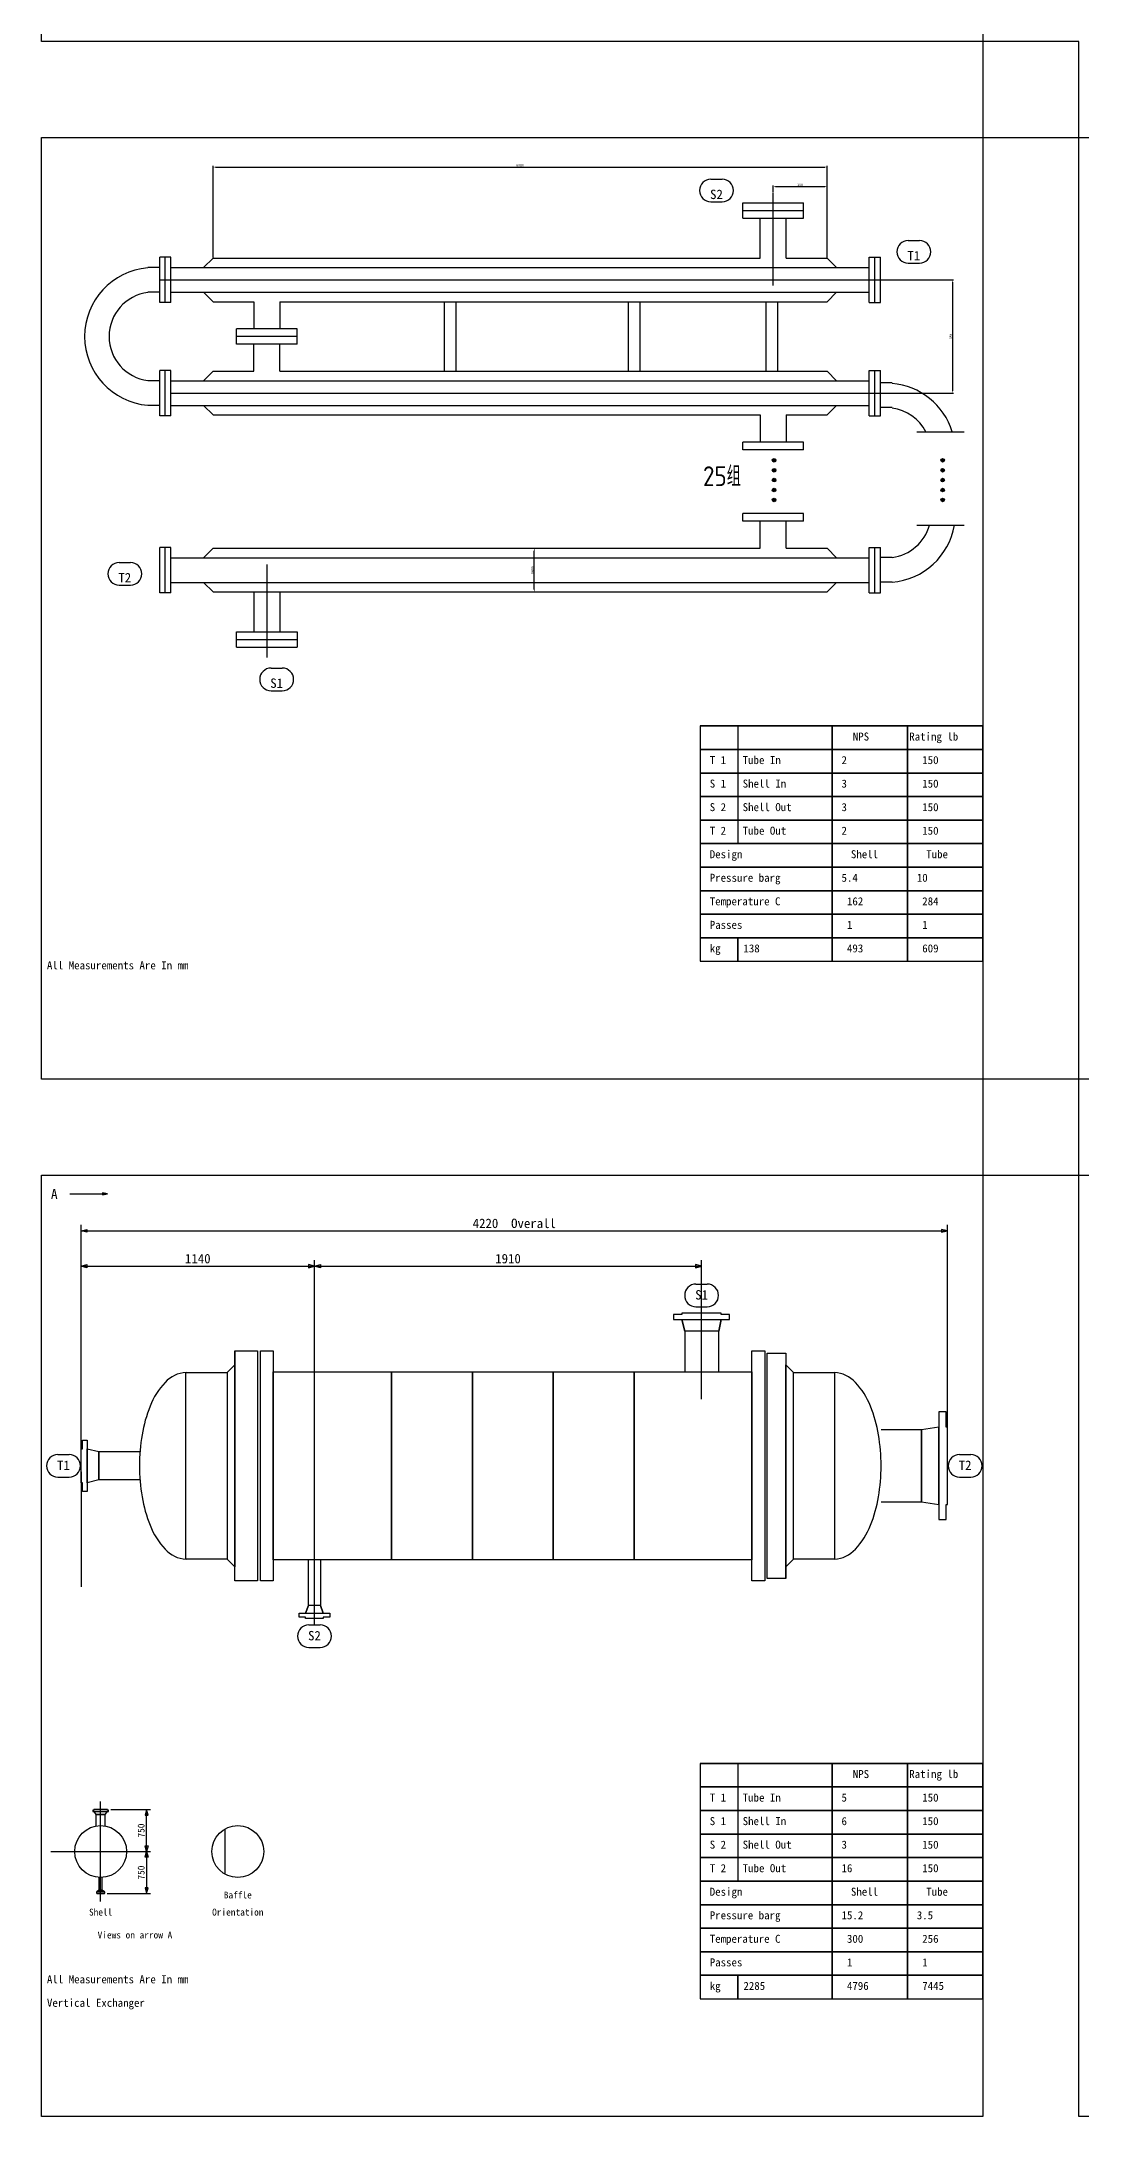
# Model space of a CAD drawing. Header units: millimetres. Extents: x -3006 to 2296, y -71 to 9552.
# Drawn here: x -3006 to -1923, y 2090 to 4250 of the extents above; entities that cross this region are included whole.
import ezdxf
from ezdxf.enums import TextEntityAlignment as Align

# ---------------------------------------------------------------- set-up
doc = ezdxf.new("R2010")
doc.units = ezdxf.units.MM
for name, color, linetype in [('1', 7, 'Continuous'), ('11', 7, 'Continuous'), ('12', 7, 'Continuous'), ('2', 7, 'Continuous'), ('7', 7, 'Continuous'), ('8', 7, 'Continuous')]:
    doc.layers.add(name, color=color, linetype=linetype)
doc.styles.add('样式 1', font='gbenor.shx', dxfattribs={"bigfont": 'gbcbig.shx'})
doc.dimstyles.new('ISO-25', dxfattribs={"dimtxt": 2.5, "dimasz": 2.5, "dimexe": 1.25, "dimexo": 0.625, "dimtad": 1, "dimdsep": 46, "dimtxsty": 'Standard', "dimcen": 2.5, "dimadec": 0, "dimazin": 0, "dimtfac": 1, "dimtmove": 0, "dimatfit": 3, "dimfxl": 0, "dimarcsym": 0})

# ---------------------------------------------------------------- blocks, each defined once
blk = doc.blocks.new('*D1')
at = {"color": 0, "lineweight": -2}
for p, q in [((-2827.3, 4025.5), (-2827.3, 4120.9)), ((-2824.8, 4119.6), (-2190.2, 4119.6)), ((-2187.7, 4025.5), (-2187.7, 4120.9))]:
    blk.add_line(p, q, dxfattribs=at)
at = {"color": 0}
for points in [[(-2824.8, 4120), (-2824.8, 4119.2), (-2827.3, 4119.6)], [(-2190.2, 4120), (-2190.2, 4119.2), (-2187.7, 4119.6)]]:
    blk.add_solid(points, dxfattribs=at)
at = {"layer": 'Defpoints', "color": 0}
for p in [(-2187.7, 4119.6), (-2827.3, 4024.9), (-2187.7, 4024.9)]:
    blk.add_point(p, dxfattribs=at)
at = {"color": 0, "insert": (-2507.5, 4121.5), "char_height": 2.5, "attachment_point": 5}
blk.add_mtext('6000', dxfattribs=at)
blk = doc.blocks.new('*D2')
at = {"color": 0, "lineweight": -2}
for p, q in [((-2243.8, 4093.7), (-2243.8, 4100.5)), ((-2241.3, 4099.2), (-2190.2, 4099.2)), ((-2187.7, 4093.7), (-2187.7, 4100.5))]:
    blk.add_line(p, q, dxfattribs=at)
at = {"color": 0}
for points in [[(-2241.3, 4099.7), (-2241.3, 4098.8), (-2243.8, 4099.2)], [(-2190.2, 4099.7), (-2190.2, 4098.8), (-2187.7, 4099.2)]]:
    blk.add_solid(points, dxfattribs=at)
at = {"layer": 'Defpoints', "color": 0}
for p in [(-2243.8, 4093), (-2187.7, 4099.2), (-2187.7, 4093)]:
    blk.add_point(p, dxfattribs=at)
at = {"color": 0, "insert": (-2215.8, 4101.1), "char_height": 2.5, "attachment_point": 5}
blk.add_mtext('100', dxfattribs=at)
blk = doc.blocks.new('*D3')
at = {"color": 0, "lineweight": -2}
for p, q in [((-2882.2, 4002.1), (-2055.9, 4002.1)), ((-2057.1, 3999.6), (-2057.1, 3886.7)), ((-2870.6, 3884.2), (-2055.9, 3884.2))]:
    blk.add_line(p, q, dxfattribs=at)
at = {"color": 0}
for points in [[(-2057.6, 3999.6), (-2056.7, 3999.6), (-2057.1, 4002.1)], [(-2057.6, 3886.7), (-2056.7, 3886.7), (-2057.1, 3884.2)]]:
    blk.add_solid(points, dxfattribs=at)
at = {"layer": 'Defpoints', "color": 0}
for p in [(-2882.9, 4002.1), (-2871.3, 3884.2), (-2057.1, 3884.2)]:
    blk.add_point(p, dxfattribs=at)
at = {"color": 0, "insert": (-2059, 3943.2), "char_height": 2.5, "attachment_point": 5, "rotation": 90}
blk.add_mtext('389', dxfattribs=at)
blk = doc.blocks.new('*D4')
at = {"color": 0, "lineweight": -2}
for p, q in [((-2506.9, 3722.6), (-2491.4, 3722.6)), ((-2492.7, 3679.7), (-2492.7, 3720.1)), ((-2506.9, 3677.2), (-2491.4, 3677.2))]:
    blk.add_line(p, q, dxfattribs=at)
at = {"color": 0}
for points in [[(-2493.1, 3720.1), (-2492.2, 3720.1), (-2492.7, 3722.6)], [(-2493.1, 3679.7), (-2492.2, 3679.7), (-2492.7, 3677.2)]]:
    blk.add_solid(points, dxfattribs=at)
at = {"layer": 'Defpoints', "color": 0}
for p in [(-2507.5, 3722.6), (-2492.7, 3722.6), (-2507.5, 3677.2)]:
    blk.add_point(p, dxfattribs=at)
at = {"color": 0, "insert": (-2494.5, 3699.9), "char_height": 2.5, "attachment_point": 5, "rotation": 90}
blk.add_mtext('DN80', dxfattribs=at)

msp = doc.modelspace()

# ---------------------------------------------------------------- hatches: boundary and pattern name
for points in [[(-2241.028, 3814.259, 1), (-2244.817, 3814.259, 1)], [(-2241.028, 3803.931, 1), (-2244.817, 3803.931, 1)], [(-2065.394, 3814.259, 1), (-2069.183, 3814.259, 1)], [(-2065.394, 3803.931, 1), (-2069.183, 3803.931, 1)], [(-2244.817, 3793.604, 1), (-2241.028, 3793.604, 1)], [(-2244.817, 3783.276, 1), (-2241.028, 3783.276, 1)], [(-2069.183, 3793.604, 1), (-2065.394, 3793.604, 1)], [(-2069.183, 3783.276, 1), (-2065.394, 3783.276, 1)], [(-2244.817, 3772.949, 1), (-2241.028, 3772.949, 1)], [(-2069.183, 3772.949, 1), (-2065.394, 3772.949, 1)]]:
    msp.add_hatch(color=256).paths.add_polyline_path(points)

# ---------------------------------------------------------------- linework, layer by layer
for p, q in [((-2243.807, 3996.167), (-2243.807, 4093.047)), ((-2275.338, 4082.43), (-2212.275, 4082.43)), ((-2275.338, 4066.505), (-2275.338, 4082.43)), ((-2275.338, 4074.467), (-2212.275, 4074.467)), ((-2275.338, 4066.505), (-2212.275, 4066.505)), ((-2257.415, 4024.888), (-2257.415, 4066.505)), ((-2230.198, 4024.888), (-2230.198, 4066.505)), ((-2212.275, 4066.505), (-2212.275, 4082.43)), ((-2871.269, 4025.81), (-2882.857, 4025.81)), ((-2882.857, 3978.489), (-2882.857, 4025.81)), ((-2877.063, 3978.489), (-2877.063, 4025.81)), ((-2871.269, 3978.489), (-2871.269, 4025.81)), ((-2827.328, 4024.888), (-2837.306, 4014.911)), ((-2827.328, 4024.888), (-2257.415, 4024.888)), ((-2230.198, 4024.888), (-2187.735, 4024.888)), ((-2187.735, 4024.888), (-2177.758, 4014.911)), ((-2143.794, 3978.489), (-2143.794, 4025.81)), ((-2143.794, 4025.81), (-2132.206, 4025.81)), ((-2138, 3978.489), (-2138, 4025.81)), ((-2132.206, 3978.489), (-2132.206, 4025.81)), ((-2895.128, 4015.275), (-2882.857, 4015.275)), ((-2871.269, 4014.911), (-2143.794, 4014.911)), ((-2895.128, 3989.622), (-2882.857, 3989.622)), ((-2871.269, 3978.489), (-2882.857, 3978.489)), ((-2871.269, 3989.388), (-2143.794, 3989.388)), ((-2827.328, 3979.41), (-2837.306, 3989.388)), ((-2827.328, 3979.41), (-2784.865, 3979.41)), ((-2784.865, 3979.41), (-2784.865, 3951.12)), ((-2757.649, 3979.41), (-2757.649, 3951.12)), ((-2757.649, 3979.41), (-2187.735, 3979.41)), ((-2586.617, 3979.41), (-2586.617, 3906.904)), ((-2574.388, 3979.41), (-2574.388, 3906.904)), ((-2395.018, 3979.41), (-2395.018, 3906.904)), ((-2382.789, 3979.41), (-2382.789, 3906.904)), ((-2251.523, 3979.41), (-2251.523, 3906.904)), ((-2239.293, 3979.41), (-2239.293, 3906.904)), ((-2187.735, 3979.41), (-2177.758, 3989.388)), ((-2143.794, 3978.489), (-2132.206, 3978.489)), ((-2739.725, 3951.12), (-2802.788, 3951.12)), ((-2802.788, 3935.194), (-2802.788, 3951.12)), ((-2739.725, 3943.157), (-2802.788, 3943.157)), ((-2739.725, 3935.194), (-2802.788, 3935.194)), ((-2784.865, 3906.904), (-2784.865, 3935.194)), ((-2757.649, 3906.904), (-2757.649, 3935.194)), ((-2739.725, 3935.194), (-2739.725, 3951.12)), ((-2895.128, 3897.29), (-2882.857, 3897.29)), ((-2871.269, 3907.825), (-2882.857, 3907.825)), ((-2882.857, 3860.504), (-2882.857, 3907.825)), ((-2877.063, 3860.504), (-2877.063, 3907.825)), ((-2871.269, 3860.504), (-2871.269, 3907.825)), ((-2871.269, 3896.926), (-2143.794, 3896.926)), ((-2827.328, 3906.904), (-2837.306, 3896.926)), ((-2827.328, 3906.904), (-2784.865, 3906.904)), ((-2757.649, 3906.904), (-2187.735, 3906.904)), ((-2187.735, 3906.904), (-2177.758, 3896.926)), ((-2143.794, 3860.504), (-2143.794, 3907.825)), ((-2143.794, 3907.825), (-2132.206, 3907.825)), ((-2138, 3860.504), (-2138, 3907.825)), ((-2132.206, 3860.504), (-2132.206, 3907.825)), ((-2119.935, 3894.761), (-2132.206, 3894.761)), ((-2895.128, 3871.637), (-2882.857, 3871.637)), ((-2871.269, 3871.403), (-2143.794, 3871.403)), ((-2827.328, 3861.425), (-2837.306, 3871.403)), ((-2187.735, 3861.425), (-2177.758, 3871.403)), ((-2119.935, 3869.108), (-2132.206, 3869.108)), ((-2871.269, 3860.504), (-2882.857, 3860.504)), ((-2827.328, 3861.425), (-2257.415, 3861.425)), ((-2257.415, 3861.425), (-2257.415, 3833.135)), ((-2230.198, 3861.425), (-2230.198, 3833.135)), ((-2230.198, 3861.425), (-2187.735, 3861.425)), ((-2143.794, 3860.504), (-2132.206, 3860.504)), ((-2212.275, 3833.135), (-2275.338, 3833.135)), ((-2275.338, 3825.172), (-2275.338, 3833.135)), ((-2212.275, 3825.172), (-2275.338, 3825.172)), ((-2212.275, 3825.172), (-2212.275, 3833.135)), ((-2094.143, 3844.022), (-2045.035, 3844.022)), ((-2212.275, 3758.9), (-2275.338, 3758.9)), ((-2275.338, 3750.938), (-2275.338, 3758.9)), ((-2212.275, 3750.938), (-2275.338, 3750.938)), ((-2257.415, 3722.647), (-2257.415, 3750.938)), ((-2230.198, 3722.647), (-2230.198, 3750.938)), ((-2212.275, 3750.938), (-2212.275, 3758.9)), ((-2094.143, 3746.736), (-2045.035, 3746.736)), ((-2871.269, 3723.569), (-2882.857, 3723.569)), ((-2882.857, 3676.247), (-2882.857, 3723.569)), ((-2877.063, 3676.247), (-2877.063, 3723.569)), ((-2871.269, 3676.247), (-2871.269, 3723.569)), ((-2827.328, 3722.647), (-2837.306, 3712.669)), ((-2827.328, 3722.647), (-2257.415, 3722.647)), ((-2230.198, 3722.647), (-2187.735, 3722.647)), ((-2187.735, 3722.647), (-2177.758, 3712.669)), ((-2143.794, 3676.247), (-2143.794, 3723.569)), ((-2143.794, 3723.569), (-2132.206, 3723.569)), ((-2138, 3676.247), (-2138, 3723.569)), ((-2132.206, 3676.247), (-2132.206, 3723.569)), ((-2871.269, 3712.669), (-2143.794, 3712.669)), ((-2771.257, 3705.89), (-2771.257, 3609.01)), ((-2119.935, 3713.034), (-2132.206, 3713.034)), ((-2871.269, 3676.247), (-2882.857, 3676.247)), ((-2871.269, 3687.147), (-2143.794, 3687.147)), ((-2827.328, 3677.169), (-2837.306, 3687.147)), ((-2827.328, 3677.169), (-2187.735, 3677.169)), ((-2784.865, 3677.169), (-2784.865, 3635.553)), ((-2757.649, 3677.169), (-2757.649, 3635.553)), ((-2187.735, 3677.169), (-2177.758, 3687.147)), ((-2143.794, 3676.247), (-2132.206, 3676.247)), ((-2119.935, 3687.381), (-2132.206, 3687.381)), ((-2802.788, 3635.553), (-2739.725, 3635.553)), ((-2802.788, 3619.627), (-2802.788, 3635.553)), ((-2739.725, 3635.553), (-2739.725, 3619.627)), ((-2802.788, 3627.59), (-2739.725, 3627.59)), ((-2802.788, 3619.627), (-2739.725, 3619.627)), ((-2942.277, 3049.373), (-2937.376, 3050.354))]:
    msp.add_line(p, q)
at = {"color": 1}
for points in [[(-2025.611, 4150.364), (-1925.611, 4150.364), (-1925.611, 4250.364), (-2025.611, 4250.364)], [(-2025.611, 3069.972), (-1925.611, 3069.972), (-1925.611, 3169.972), (-2025.611, 3169.972)]]:
    msp.add_lwpolyline(points, close=True, dxfattribs=at)
for centre in [(-2242.922, 3814.259), (-2242.922, 3803.931), (-2067.288, 3814.259), (-2067.288, 3803.931), (-2242.922, 3793.604), (-2242.922, 3783.276), (-2067.288, 3793.604), (-2067.288, 3783.276), (-2242.922, 3772.949), (-2067.288, 3772.949)]:
    msp.add_circle(centre, 1.894)
for centre, radius, start, end in [((-2889.334, 3943.157), 71.754, 94.631576, 265.368424), ((-2889.334, 3943.157), 46.231, 97.199631, 262.800369), ((-2125.729, 3822.642), 71.754, 17.335401, 85.368424), ((-2125.729, 3822.642), 46.231, 27.546078, 82.800369), ((-2125.729, 3758.9), 46.231, 277.199631, 344.745181), ((-2125.729, 3758.9), 71.754, 274.631576, 350.239877)]:
    msp.add_arc(centre, radius, start, end)
at = {"layer": '1'}
for p, q in [((-2308.777, 4106.878), (-2297.012, 4106.878)), ((-2308.777, 4083.348), (-2297.012, 4083.348)), ((-2103.237, 4043.031), (-2091.473, 4043.031)), ((-2103.237, 4019.501), (-2091.473, 4019.501)), ((-2925.127, 3707.771), (-2913.362, 3707.771)), ((-2925.127, 3684.242), (-2913.362, 3684.242)), ((-2766.922, 3597.876), (-2755.158, 3597.876)), ((-2766.922, 3574.346), (-2755.158, 3574.346)), ((-2976.591, 3050.354), (-2937.376, 3050.354)), ((-2964.706, 2773.322), (-2964.706, 3017.946)), ((-2062.273, 2773.322), (-2062.273, 3017.946)), ((-2964.706, 2893.106), (-2964.706, 2981.211)), ((-2721.662, 2602.199), (-2721.662, 2981.211)), ((-2318.38, 2836.533), (-2318.38, 2981.211)), ((-2324.262, 2956.421), (-2312.498, 2956.421)), ((-2324.262, 2932.892), (-2312.498, 2932.892)), ((-2988.97, 2778.96), (-2977.206, 2778.96)), ((-2049.773, 2778.96), (-2038.008, 2778.96)), ((-2988.97, 2755.43), (-2977.206, 2755.43)), ((-2964.706, 2761.067), (-2964.706, 2641.284)), ((-2049.773, 2755.43), (-2038.008, 2755.43)), ((-2727.544, 2601.498), (-2715.779, 2601.498)), ((-2727.544, 2577.969), (-2715.779, 2577.969)), ((-2944.378, 2313.476), (-2944.378, 2417.483)), ((-2933.896, 2409.266), (-2892.375, 2409.266)), ((-2996.382, 2365.48), (-2892.375, 2365.48)), ((-2937.584, 2321.694), (-2892.375, 2321.694))]:
    msp.add_line(p, q, dxfattribs=at)
for points in [[(-2937.376, 3050.354), (-2942.277, 3051.334), (-2942.277, 3049.373)], [(-2964.706, 3011.819), (-2958.595, 3013.294), (-2958.595, 3010.344), (-2964.706, 3011.819), (-2062.273, 3011.819), (-2068.383, 3013.294), (-2068.383, 3010.344), (-2062.273, 3011.819)], [(-2964.706, 2975.157), (-2958.595, 2976.632), (-2958.595, 2973.471), (-2964.706, 2975.157), (-2721.556, 2975.157), (-2727.877, 2976.632), (-2727.877, 2973.471), (-2721.556, 2975.157)], [(-2721.556, 2975.157), (-2715.446, 2976.632), (-2715.446, 2973.471), (-2721.556, 2975.157), (-2318.275, 2975.157), (-2324.596, 2976.632), (-2324.596, 2973.471), (-2318.275, 2975.157)], [(-2896.527, 2365.48), (-2898.037, 2371.403), (-2895.017, 2371.403), (-2896.527, 2365.48), (-2896.527, 2409.266), (-2898.037, 2403.343), (-2895.017, 2403.343), (-2896.527, 2409.266)], [(-2896.527, 2365.48), (-2895.017, 2359.557), (-2898.037, 2359.557), (-2896.527, 2365.48), (-2896.527, 2321.694), (-2895.017, 2327.617), (-2898.037, 2327.617), (-2896.527, 2321.694)]]:
    msp.add_lwpolyline(points, dxfattribs=at)
for centre, start, end in [((-2308.777, 4095.113), 90, 270), ((-2297.012, 4095.113), 270, 90), ((-2103.237, 4031.266), 90, 270), ((-2091.473, 4031.266), 270, 90), ((-2925.127, 3696.006), 90, 270), ((-2913.362, 3696.006), 270, 90), ((-2766.922, 3586.111), 90, 270), ((-2755.158, 3586.111), 270, 90), ((-2324.262, 2944.657), 90, 270), ((-2312.498, 2944.657), 270, 90), ((-2988.97, 2767.195), 90, 270), ((-2977.206, 2767.195), 270, 90), ((-2049.773, 2767.195), 90, 270), ((-2038.008, 2767.195), 270, 90), ((-2727.544, 2589.733), 90, 270), ((-2715.779, 2589.733), 270, 90)]:
    msp.add_arc(centre, 11.765, start, end, dxfattribs=at)
at = {"layer": '11'}
for points in [[(-3006.003, 5230.757), (-2025.611, 5230.757), (-2025.611, 4250.364), (-3006.003, 4250.364), (-3006.003, 5230.757)], [(-3006.003, 4150.364), (-2025.611, 4150.364), (-2025.611, 3169.972), (-3006.003, 3169.972), (-3006.003, 4150.364)], [(-1925.611, 4150.364), (-945.219, 4150.364), (-945.219, 3169.972), (-1925.611, 3169.972), (-1925.611, 4150.364)], [(-2319.728, 3537.619), (-2025.611, 3537.619), (-2319.728, 3537.619), (-2319.728, 3513.11), (-2025.611, 3513.11), (-2319.728, 3513.11), (-2319.728, 3488.6), (-2025.611, 3488.6), (-2319.728, 3488.6), (-2319.728, 3464.09), (-2025.611, 3464.09), (-2319.728, 3464.09), (-2319.728, 3439.58), (-2025.611, 3439.58), (-2319.728, 3439.58), (-2319.728, 3415.07), (-2025.611, 3415.07), (-2319.728, 3415.07), (-2319.728, 3390.561), (-2025.611, 3390.561), (-2319.728, 3390.561), (-2319.728, 3366.051), (-2025.611, 3366.051), (-2319.728, 3366.051), (-2319.728, 3341.541), (-2025.611, 3341.541), (-2319.728, 3341.541), (-2319.728, 3317.031), (-2025.611, 3317.031), (-2319.728, 3317.031), (-2319.728, 3292.521), (-2280.513, 3292.521), (-2280.513, 3317.031), (-2280.513, 3292.521), (-2182.473, 3292.521), (-2182.473, 3537.619), (-2182.473, 3292.521), (-2104.042, 3292.521), (-2104.042, 3537.619), (-2104.042, 3292.521), (-2025.611, 3292.521), (-2025.611, 3537.619), (-2280.513, 3537.619), (-2280.513, 3415.07)], [(-3006.003, 3069.972), (-2025.611, 3069.972), (-2025.611, 2089.58), (-3006.003, 2089.58), (-3006.003, 3069.972)], [(-1925.611, 3069.972), (-945.219, 3069.972), (-945.219, 2089.58), (-1925.611, 2089.58), (-1925.611, 3069.972)], [(-2319.728, 2457.217), (-2025.611, 2457.217), (-2319.728, 2457.217), (-2319.728, 2432.707), (-2025.611, 2432.707), (-2319.728, 2432.707), (-2319.728, 2408.197), (-2025.611, 2408.197), (-2319.728, 2408.197), (-2319.728, 2383.687), (-2025.611, 2383.687), (-2319.728, 2383.687), (-2319.728, 2359.177), (-2025.611, 2359.177), (-2319.728, 2359.177), (-2319.728, 2334.668), (-2025.611, 2334.668), (-2319.728, 2334.668), (-2319.728, 2310.158), (-2025.611, 2310.158), (-2319.728, 2310.158), (-2319.728, 2285.648), (-2025.611, 2285.648), (-2319.728, 2285.648), (-2319.728, 2261.138), (-2025.611, 2261.138), (-2319.728, 2261.138), (-2319.728, 2236.628), (-2025.611, 2236.628), (-2319.728, 2236.628), (-2319.728, 2212.119), (-2280.513, 2212.119), (-2280.513, 2236.628), (-2280.513, 2212.119), (-2182.474, 2212.119), (-2182.474, 2457.217), (-2182.474, 2212.119), (-2104.042, 2212.119), (-2104.042, 2457.217), (-2104.042, 2212.119), (-2025.611, 2212.119), (-2025.611, 2457.217), (-2280.513, 2457.217), (-2280.513, 2334.668)]]:
    msp.add_lwpolyline(points, dxfattribs=at)
at = {"layer": '2'}
for p, q in [((-2855.457, 2864.328), (-2855.457, 2864.328)), ((-2179.949, 2864.328), (-2179.949, 2864.328)), ((-2855.457, 2670.062), (-2855.457, 2670.062)), ((-2179.949, 2670.062), (-2179.949, 2670.062)), ((-2814.587, 2342.849), (-2814.587, 2388.111))]:
    msp.add_line(p, q, dxfattribs=at)
for points in [[(-2300.576, 2865.171), (-2300.576, 2907.311), (-2298.047, 2919.532), (-2289.198, 2919.532), (-2289.198, 2924.799), (-2298.047, 2924.799), (-2298.047, 2926.274), (-2338.923, 2926.274), (-2338.923, 2924.799), (-2347.773, 2924.799), (-2347.773, 2919.532), (-2338.923, 2919.532), (-2298.047, 2919.532), (-2300.576, 2907.311), (-2335.973, 2907.311), (-2338.923, 2919.532), (-2335.973, 2907.311), (-2335.973, 2865.171)], [(-2812.579, 2864.328), (-2804.573, 2872.335), (-2804.573, 2886.873), (-2780.974, 2886.873), (-2780.974, 2647.517), (-2804.573, 2647.517), (-2804.573, 2886.873), (-2804.573, 2662.055), (-2812.579, 2670.062)], [(-2778.024, 2886.873), (-2764.539, 2886.873), (-2764.539, 2647.517), (-2778.024, 2647.517), (-2778.024, 2886.873)], [(-2266.021, 2886.873), (-2252.536, 2886.873), (-2252.536, 2647.517), (-2266.021, 2647.517), (-2266.021, 2886.873)], [(-2222.616, 2670.062), (-2230.623, 2662.055), (-2230.623, 2649.834), (-2250.007, 2649.834), (-2250.007, 2884.555), (-2230.623, 2884.555), (-2230.623, 2649.834), (-2230.623, 2872.335), (-2222.616, 2864.328)], [(-2855.562, 2864.328), (-2812.579, 2864.328), (-2812.579, 2670.062), (-2855.562, 2670.062), (-2855.562, 2864.328)], [(-2764.539, 2865.171), (-2266.021, 2865.171), (-2266.021, 2669.219), (-2764.539, 2669.219), (-2764.539, 2865.171)], [(-2222.616, 2864.328), (-2180.055, 2864.328), (-2180.055, 2670.062), (-2222.616, 2670.062), (-2222.616, 2864.328)], [(-2131.383, 2729.69), (-2089.242, 2729.69), (-2071.122, 2726.951), (-2071.122, 2711.148), (-2063.748, 2711.148), (-2063.748, 2726.951), (-2062.273, 2726.951), (-2062.273, 2807.439), (-2063.748, 2807.439), (-2063.748, 2823.241), (-2071.122, 2823.241), (-2071.122, 2807.439), (-2071.122, 2726.951), (-2071.122, 2807.439), (-2089.242, 2804.7), (-2089.242, 2729.69), (-2089.242, 2804.7), (-2131.383, 2804.7)], [(-2904.024, 2752.446), (-2946.164, 2752.446), (-2958.385, 2749.496), (-2958.385, 2740.436), (-2963.441, 2740.436), (-2963.441, 2749.496), (-2964.706, 2749.496), (-2964.706, 2784.894), (-2963.441, 2784.894), (-2963.441, 2793.954), (-2958.385, 2793.954), (-2958.385, 2784.894), (-2958.385, 2749.496), (-2958.385, 2784.894), (-2946.164, 2781.944), (-2946.164, 2752.446), (-2946.164, 2781.944), (-2904.024, 2781.944)], [(-2715.235, 2669.219), (-2715.235, 2621.811), (-2712.707, 2613.594), (-2705.543, 2613.594), (-2705.543, 2609.59), (-2712.707, 2609.59), (-2712.707, 2608.116), (-2730.827, 2608.116), (-2730.827, 2609.59), (-2737.57, 2609.59), (-2737.57, 2613.594), (-2730.827, 2613.594), (-2712.707, 2613.594), (-2715.235, 2621.811), (-2727.877, 2621.811), (-2730.827, 2613.594), (-2727.877, 2621.811), (-2727.877, 2669.219)], [(-2939.5, 2392.077), (-2939.5, 2404.04), (-2937.177, 2407.292), (-2936.248, 2407.292), (-2936.248, 2408.686), (-2937.177, 2408.686), (-2937.177, 2409.266), (-2951.579, 2409.266), (-2951.579, 2408.686), (-2952.508, 2408.686), (-2952.508, 2407.292), (-2951.579, 2407.292), (-2937.177, 2407.292), (-2951.579, 2407.292), (-2949.256, 2404.04), (-2939.5, 2404.04), (-2949.256, 2404.04), (-2949.256, 2392.077)], [(-2946.12, 2338.535), (-2946.12, 2325.41), (-2948.443, 2323.436), (-2948.792, 2323.436), (-2948.792, 2322.274), (-2948.443, 2322.274), (-2948.443, 2321.694), (-2940.313, 2321.694), (-2940.313, 2322.274), (-2939.965, 2322.274), (-2939.965, 2323.436), (-2940.313, 2323.436), (-2948.443, 2323.436), (-2940.313, 2323.436), (-2942.636, 2325.41), (-2946.12, 2325.41), (-2942.636, 2325.41), (-2942.636, 2338.535)]]:
    msp.add_lwpolyline(points, dxfattribs=at)
for points in [[(-2855.457, 2864.328, 0.1989124), (-2877.177, 2854.074, 0.09849141), (-2892.857, 2829.161, 0.05459569), (-2901.259, 2799.499, 0.04366094), (-2904.024, 2767.195, 0.04366094), (-2901.259, 2734.89, 0.05459569), (-2892.857, 2705.229, 0.09849141), (-2877.177, 2680.316, 0.1989124), (-2855.457, 2670.062, 0.1989124)], [(-2179.949, 2670.062, 0.1989124), (-2158.23, 2680.316, 0.09849141), (-2142.549, 2705.229, 0.05459569), (-2134.147, 2734.89, 0.04366094), (-2131.383, 2767.195, 0.04366094), (-2134.147, 2799.499, 0.05459569), (-2142.549, 2829.161, 0.09849141), (-2158.23, 2854.074, 0.1989124), (-2179.949, 2864.328, 0.1989124)]]:
    msp.add_lwpolyline(points, format="xyb", dxfattribs=at)
for centre in [(-2944.378, 2365.48), (-2801.521, 2365.48)]:
    msp.add_circle(centre, 27.003, dxfattribs=at)
at = {"layer": '7'}
for points in [[(-2641.49, 2669.219), (-2641.49, 2669.219), (-2641.49, 2865.171), (-2641.49, 2865.171), (-2641.49, 2669.219)], [(-2472.929, 2669.219), (-2472.929, 2669.219), (-2472.929, 2865.171), (-2472.929, 2865.171), (-2472.929, 2669.219)]]:
    msp.add_lwpolyline(points, dxfattribs=at)
at = {"layer": '8'}
for points in [[(-2557.21, 2669.219), (-2557.21, 2669.219), (-2557.21, 2865.171), (-2557.21, 2865.171), (-2557.21, 2669.219)], [(-2388.649, 2669.219), (-2388.649, 2669.219), (-2388.649, 2865.171), (-2388.649, 2865.171), (-2388.649, 2669.219)]]:
    msp.add_lwpolyline(points, dxfattribs=at)

# ---------------------------------------------------------------- texts
at = {"layer": '1'}
for s, height, p in [('S2', 9.8039, (-2302.894, 4083.348)), ('T1', 9.8039, (-2097.355, 4019.501)), ('T2', 9.8039, (-2919.245, 3684.242)), ('S1', 9.8039, (-2761.04, 3574.346)), ('4220  Overall', 9.80392, (-2513.489, 3011.819)), ('1140', 9.8039, (-2843.184, 2975.083)), ('1910', 9.8039, (-2520.021, 2975.083)), ('S1', 9.8039, (-2318.38, 2937.375)), ('T1', 9.8039, (-2983.088, 2759.913)), ('T2', 9.8039, (-2043.89, 2759.913)), ('S2', 9.8039, (-2721.662, 2582.451))]:
    msp.add_text(s, height=height, dxfattribs=at).set_placement(p, align=Align.BOTTOM_CENTER)
msp.add_text('A', height=10.294, dxfattribs=at).set_placement((-2996.199, 3055.256), align=Align.TOP_LEFT)
for p in [(-2896.541, 2387.373), (-2896.541, 2343.587)]:
    msp.add_text('750', height=7.1429, rotation=90, dxfattribs=at).set_placement(p, align=Align.BOTTOM_CENTER)
for s, height, p in [('Baffle', 7.1429, (-2801.521, 2323.813)), ('Shell', 7.1429, (-2944.378, 2305.956)), ('Orientation', 7.14286, (-2801.521, 2305.956)), ('Views on arrow A', 7.14286, (-2908.664, 2282.147))]:
    msp.add_text(s, height=height, dxfattribs=at).set_placement(p, align=Align.TOP_CENTER)
at = {"layer": '12', "style": '样式 1'}
msp.add_text('25组', height=20.5882, dxfattribs=at).set_placement((-2316.959, 3808.03), align=Align.TOP_LEFT)
at = {"layer": '12'}
for s, height, p in [('NPS', 8.3333, (-2160.905, 3530.757)), ('Rating lb', 8.3333, (-2102.081, 3530.757)), ('T 1', 8.3333, (-2309.924, 3506.247)), ('Tube In', 8.3333, (-2275.611, 3506.247)), ('2', 8.333, (-2172.669, 3506.247)), (' 150', 8.3333, (-2094.238, 3506.247)), ('S 1', 8.3333, (-2309.924, 3481.737)), ('Shell In', 8.3333, (-2275.611, 3481.737)), ('3', 8.333, (-2172.669, 3481.737)), (' 150', 8.3333, (-2094.238, 3481.737)), ('S 2', 8.3333, (-2309.924, 3457.227)), ('Shell Out', 8.3333, (-2275.611, 3457.227)), ('3', 8.333, (-2172.669, 3457.227)), (' 150', 8.3333, (-2094.238, 3457.227)), ('T 2', 8.3333, (-2309.924, 3432.717)), ('Tube Out', 8.3333, (-2275.611, 3432.717)), ('2', 8.333, (-2172.669, 3432.717)), (' 150', 8.3333, (-2094.238, 3432.717)), ('Design', 8.3333, (-2309.924, 3408.208)), ('Shell', 8.3333, (-2162.865, 3408.208)), ('Tube', 8.3333, (-2084.434, 3408.208)), ('Pressure barg', 8.33333, (-2309.924, 3383.698)), ('5.4', 8.3333, (-2172.669, 3383.698)), ('10', 8.3333, (-2094.238, 3383.698)), ('Temperature C', 8.33333, (-2309.924, 3359.188)), (' 162', 8.3333, (-2172.669, 3359.188)), (' 284', 8.3333, (-2094.238, 3359.188)), ('Passes', 8.3333, (-2309.924, 3334.678)), (' 1', 8.3333, (-2172.669, 3334.678)), (' 1', 8.3333, (-2094.238, 3334.678)), ('kg', 8.3333, (-2309.924, 3310.168)), (' 138', 8.3333, (-2280.513, 3310.168)), (' 493', 8.3333, (-2172.669, 3310.168)), (' 609', 8.3333, (-2094.238, 3310.168)), (' All Measurements Are In mm', 8.33333, (-3006.003, 3292.521)), ('NPS', 8.3333, (-2160.905, 2450.354)), ('Rating lb', 8.3333, (-2102.081, 2450.354)), ('T 1', 8.3333, (-2309.925, 2425.844)), ('Tube In', 8.3333, (-2275.611, 2425.844)), ('5', 8.333, (-2172.67, 2425.844)), (' 150', 8.3333, (-2094.238, 2425.844)), ('S 1', 8.3333, (-2309.925, 2401.334)), ('Shell In', 8.3333, (-2275.611, 2401.334)), ('6', 8.333, (-2172.67, 2401.334)), (' 150', 8.3333, (-2094.238, 2401.334)), ('S 2', 8.3333, (-2309.925, 2376.824)), ('Shell Out', 8.3333, (-2275.611, 2376.824)), ('3', 8.333, (-2172.67, 2376.824)), (' 150', 8.3333, (-2094.238, 2376.824)), ('T 2', 8.3333, (-2309.925, 2352.315)), ('Tube Out', 8.3333, (-2275.611, 2352.315)), ('16', 8.3333, (-2172.67, 2352.315)), (' 150', 8.3333, (-2094.238, 2352.315)), ('Design', 8.3333, (-2309.925, 2327.805)), ('Shell', 8.3333, (-2162.866, 2327.805)), ('Tube', 8.3333, (-2084.434, 2327.805)), ('Pressure barg', 8.33333, (-2309.925, 2303.295)), ('15.2', 8.3333, (-2172.67, 2303.295)), ('3.5', 8.3333, (-2094.238, 2303.295)), ('Temperature C', 8.33333, (-2309.925, 2278.785)), (' 300', 8.3333, (-2172.67, 2278.785)), (' 256', 8.3333, (-2094.238, 2278.785)), ('Passes', 8.3333, (-2309.925, 2254.275)), (' 1', 8.3333, (-2172.67, 2254.275)), (' 1', 8.3333, (-2094.238, 2254.275)), (' All Measurements Are In mm', 8.33333, (-3006.003, 2236.628)), ('kg', 8.3333, (-2309.925, 2229.766)), (' 2285', 8.3333, (-2280.513, 2229.766)), (' 4796', 8.3333, (-2172.67, 2229.766)), (' 7445', 8.3333, (-2094.238, 2229.766)), (' Vertical Exchanger', 8.33333, (-3006.003, 2212.119))]:
    msp.add_text(s, height=height, dxfattribs=at).set_placement(p, align=Align.TOP_LEFT)

# ---------------------------------------------------------------- dimensions: what is measured, and where the dimension line sits
for base, p1, p2, text, picture, middle in [((-2187.735, 4119.616), (-2827.328, 4024.888), (-2187.735, 4024.888), '6000', '*D1', (-2507.532, 4121.491)), ((-2187.735, 4099.241), (-2243.807, 4093.047), (-2187.735, 4093.047), '100', '*D2', (-2215.771, 4101.116))]:
    dim = msp.add_linear_dim(base=base, p1=p1, p2=p2, text=text, dimstyle='ISO-25')
    dim.commit()
    dim.dimension.update_dxf_attribs({"geometry": picture, "text_midpoint": middle})
for base, p1, p2, text, picture, middle in [((-2057.145, 3884.164), (-2882.857, 4002.149), (-2871.269, 3884.164), '389', '*D3', (-2059.02, 3943.157)), ((-2492.653, 3722.647), (-2507.532, 3677.169), (-2507.532, 3722.647), 'DN80', '*D4', (-2494.528, 3699.908))]:
    dim = msp.add_linear_dim(base=base, p1=p1, p2=p2, angle=90, text=text, dimstyle='ISO-25')
    dim.commit()
    dim.dimension.update_dxf_attribs({"geometry": picture, "text_midpoint": middle})

doc.saveas('drawing.dxf')
